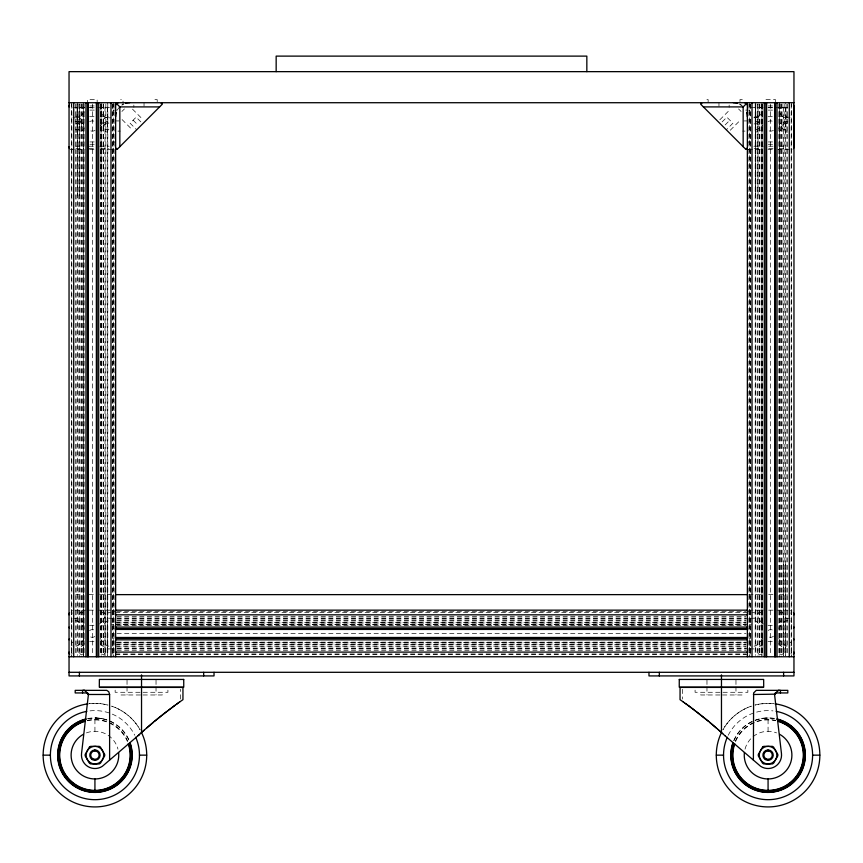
<?xml version="1.0" encoding="UTF-8"?>
<svg xmlns="http://www.w3.org/2000/svg" width="863" height="863" viewBox="0 0 863 863"><rect width="100%" height="100%" fill="white"/><g stroke="black" fill="none" stroke-linecap="round" stroke-linejoin="round"><path stroke-width="0.65" stroke-dasharray="4.32 3.24" d="M75.016 132.007L77.12 132.007L77.12 107.379M77.346 195.06L77.346 104.056M79.676 195.06L79.676 104.056L79.676 656.765M75.448 129.569A4.272 3.021 0 0 0 81.392 126.796L81.392 120.205A4.272 3.021 0 0 0 75.448 117.422M83.646 564.424L83.646 655.427L83.646 102.719M101.036 195.06L101.036 102.719M108.943 129.655A4.272 3.021 0 0 1 103.29 126.796L103.29 120.205A4.272 3.021 0 0 1 108.943 117.346M105.006 564.424L105.006 655.427L105.006 104.056M107.336 564.424L107.336 655.427L107.336 102.719M107.562 107.379L107.562 132.007A7.379 5.221 0 0 1 100.313 127.735M180.367 699.052L180.367 689.278M755.664 195.06L755.664 104.056M757.994 195.06L757.994 104.056L757.994 656.765M761.964 564.424L761.964 655.427L761.964 102.719M779.354 195.06L779.354 102.719M783.324 564.424L783.324 655.427L783.324 104.056M785.654 564.424L785.654 655.427L785.654 102.719M71.37 642.622L73.236 642.158M77.346 618.048L73.096 618.469M83.646 654.003L81.23 654.434A1.553 1.553 0 0 1 79.676 652.881M101.036 612.957L103.452 612.493A1.553 1.553 0 0 1 105.006 614.046M107.336 612.957L110.982 612.493M107.336 648.911L113.312 648.911M113.312 624.337L111.446 624.758M749.688 648.911L755.664 648.911M755.664 618.048L750.066 618.458M779.354 612.957L781.77 612.493A1.553 1.553 0 0 1 783.313 614.046M762.687 111.154L761.328 114.045L758.804 116.656A5.739 5.739 0 0 1 755.438 117.832L752.288 117.81M100.313 109.202C100.27 107.271 105.081 107.325 103.42 107.4M84.132 111.92L80.539 116.613M778.868 108.695L782.568 107.379L781.738 107.4M121.91 111.456L124.455 108.932M99.666 623.938L103.636 619.968A4.66 4.66 0 0 0 105.006 616.667M84.229 643.776L81.046 646.948A4.66 4.66 0 0 0 79.676 650.249M719.839 119.795L730.486 109.148M722.148 121.888L726.851 117.185L732.892 123.215L726.301 129.817M725.168 124.908L729.871 120.205M730.271 130.237L740.918 119.579M778.771 623.14L781.954 619.968A4.66 4.66 0 0 0 783.313 616.667M762.536 643.776L759.364 646.948A4.66 4.66 0 0 0 757.994 650.249M122.061 104.93L123.021 104.369L123.021 99.612L120.691 99.612M121.812 105.092L123.819 103.981M750.767 148.868L749.116 149.321M72.298 148.932L71.251 149.267M761.533 654.424L759.548 654.434A1.553 1.553 0 0 1 757.994 652.881M742.309 99.612L739.979 99.612L739.979 104.369L740.939 104.93M89.935 105.944L94.747 105.944M768.253 105.944L773.065 105.944M72.924 107.379L87.044 107.379M88.371 107.379L95.006 107.379M97.627 107.379L111.758 107.379M751.242 107.379L765.373 107.379M767.994 107.379L774.629 107.379M775.956 107.379L790.077 107.379M89.935 107.767L94.747 107.767M768.253 107.767L773.065 107.767M89.935 110.097L94.747 110.097M117.303 110.097L112.535 110.097L112.535 107.767M745.697 110.097L750.465 110.097L750.465 107.767M768.253 110.097L773.065 110.097M75.027 116.699L84.401 116.699M89.676 116.699L95.006 116.699M100.281 116.699L108.317 116.699M754.683 116.699L762.719 116.699M767.994 116.699L773.324 116.699M778.599 116.699L787.973 116.699M72.924 117.81L77.12 117.81A5.739 5.739 0 0 0 80.421 116.678M110.712 117.81L107.562 117.81A5.739 5.739 0 0 1 104.261 116.678L101.726 114.121L100.313 111.154M790.077 117.81L785.88 117.81A5.739 5.739 0 0 1 782.579 116.678M115.642 120.928L119.137 120.928M743.863 120.928L747.358 120.928M75.016 121.575L77.12 121.575A7.379 5.221 0 0 1 84.099 125.103M787.984 121.575L785.88 121.575A7.379 5.221 0 0 0 778.901 125.103M117.972 131.1L120.302 131.1M742.698 131.1L745.028 131.1M778.901 128.479A7.379 5.221 0 0 0 785.88 132.007L787.984 132.007M89.935 141.942L94.747 141.942M114.606 141.942L112.535 141.942L112.535 144.272L114.606 144.272M748.394 141.942L750.465 141.942L750.465 144.272L748.394 144.272M768.253 141.942L773.065 141.942M89.935 144.272L94.747 144.272M768.253 144.272L773.065 144.272M75.599 146.214L83.635 146.214M88.997 146.214L94.347 146.214M99.709 146.214L109.083 146.214M753.917 146.214L763.291 146.214M768.653 146.214L774.003 146.214M779.365 146.214L787.401 146.214M75.868 148.544L83.776 148.544M89.051 148.544L94.315 148.544M100.906 148.544L108.814 148.544M754.186 148.544L762.094 148.544M768.685 148.544L773.949 148.544M779.224 148.544L787.132 148.544M69.979 149.321L85.157 149.321M89.644 149.321L95.038 149.321M100.237 149.321L114.703 149.321M748.297 149.321L762.763 149.321M767.962 149.321L773.356 149.321M777.843 149.321L793.021 149.321M75.696 594.629L83.689 594.629M89.008 594.629L94.337 594.629M99.666 594.629L114.315 594.629M748.685 594.629L763.334 594.629M768.663 594.629L773.992 594.629M779.311 594.629L787.304 594.629M74.93 610.163L85.976 610.163M89.008 610.163L94.337 610.163M98.706 610.163L114.315 610.163M748.685 610.163L764.294 610.163M768.663 610.163L773.992 610.163M777.024 610.163L788.07 610.163M116.99 611.716L746.01 611.716M115.642 612.493L747.358 612.493M752.018 612.493L755.664 612.957M116.99 616.667L746.01 616.667M116.99 618.005L746.01 618.005M112.848 618.469L107.336 618.048M116.98 618.469L747.358 618.469M785.654 618.048L789.904 618.469M116.99 619.968L746.01 619.968M116.98 620.799L746.02 620.799M116.99 622.169L746.01 622.169M115.642 622.352L746.01 622.352M116.99 623.938L746.01 623.938M115.642 624.294L746.01 624.294M115.642 624.758L747.358 624.758M750.152 624.758L751.554 624.758M89.655 625.308L95.027 625.308M116.98 625.308L746.02 625.308M767.973 625.308L773.345 625.308M112.222 628.642L114.089 628.642M748.911 628.642L750.778 628.642M116.99 633.464L746.01 633.464M112.222 638.275L114.089 638.275M748.911 638.275L750.778 638.275M89.655 641.619L95.027 641.619M767.973 641.619L773.345 641.619M116.98 642.158L747.358 642.158M789.764 642.158L791.63 642.622M115.642 642.622L746.01 642.622M116.99 642.978L746.01 642.978M115.642 644.564L746.01 644.564M116.99 644.758L746.01 644.758M115.642 646.117L746.02 646.117M116.99 646.948L746.01 646.948M116.98 648.447L747.358 648.447M116.99 648.911L746.01 648.911M116.99 650.249L746.01 650.249M115.642 653.96L746.01 653.96M115.642 654.434L747.358 654.434M140.022 692.277L115.146 692.277L115.146 689.278M143.042 692.277L167.918 692.277L167.918 689.278M719.958 692.277L695.082 692.277L695.082 689.278M722.978 692.277L747.854 692.277L747.854 689.278M140.475 694.974L120.831 694.974L120.842 692.277M143.042 694.974L162.233 694.974L162.222 692.277M719.958 694.974L700.767 694.974L700.778 692.277M722.525 694.974L742.169 694.974L742.158 692.277M113.884 149.321L112.233 148.868M759.58 107.4C757.919 107.325 762.73 107.271 762.687 109.202M81.262 107.4L80.432 107.379L84.132 108.695M761.662 612.525L759.548 612.493A1.553 1.553 0 0 0 757.994 614.046M101.047 654.046L103.452 654.434A1.553 1.553 0 0 0 105.006 652.881M791.781 149.267L790.702 148.932M739.181 103.981L741.188 105.092M738.545 108.932L741.09 111.456M782.514 116.656L778.868 111.92M763.334 623.938L759.364 619.968A4.66 4.66 0 0 1 757.994 616.667M778.771 643.776L781.954 646.948A4.66 4.66 0 0 1 783.324 650.249M132.514 109.148L143.161 119.795M140.852 121.888L136.149 117.185L130.108 123.215L136.699 129.817M133.129 120.205L137.832 124.908M122.082 119.579L132.729 130.237M84.229 623.14L81.046 619.968A4.66 4.66 0 0 1 79.676 616.667M100.464 643.776L103.636 646.948A4.66 4.66 0 0 1 105.006 650.249M779.365 654.046L781.77 654.434A1.553 1.553 0 0 0 783.313 652.881M83.646 612.957L81.23 612.493A1.553 1.553 0 0 0 79.687 614.046M791.63 102.719L791.63 656.765M791.166 104.067L791.166 656.765M787.444 104.067L787.444 655.416M786.117 104.067L786.117 655.416M785.88 107.379L785.88 132.007M784.154 104.067L784.154 655.416M781.954 104.067L781.954 655.416M781.77 104.067L781.77 656.765M787.552 117.422A4.272 3.021 0 0 0 781.608 120.205L781.608 126.796A4.272 3.021 0 0 0 787.552 129.569M780.184 104.067L780.184 655.416M779.828 104.067L779.828 656.765M779.354 104.067L779.354 656.765M778.89 104.067L778.89 655.416M775.47 101.985L775.47 99.612L765.848 99.612L765.848 104.369M770.659 104.067L770.659 655.416M768.07 719.548L768.07 731.328M762.504 104.056L762.504 655.427M762.428 104.067L762.428 655.416M761.49 104.067L761.49 656.765M761.134 104.067L761.134 655.416M754.057 117.346A4.272 3.021 0 0 1 759.71 120.205L759.71 126.796A4.272 3.021 0 0 1 754.057 129.655M759.548 104.067L759.548 656.765M759.364 104.067L759.364 655.416M757.164 104.067L757.164 655.416M755.664 102.719L755.664 655.427M755.438 107.379L755.438 132.007A7.379 5.221 0 0 0 762.687 127.735M755.201 104.067L755.201 655.416M750.778 104.067L750.778 655.416M750.152 104.067L750.152 656.765M749.688 102.719L749.688 656.765M748.911 104.067L748.911 656.765M735.966 680.163L735.966 685.546M735.966 686.894L735.966 694.974M729.149 105.049L729.149 107.379M718.965 102.719L718.965 106.214M708.135 102.719L708.135 99.612L705.805 99.612L705.805 101.683M706.97 680.163L706.97 685.546M706.97 686.894L706.97 694.974M682.633 689.278L682.633 699.052M157.195 101.683L157.195 99.612L154.865 99.612L154.865 102.719M156.03 680.163L156.03 685.546M156.03 686.894L156.03 694.974M144.035 102.719L144.035 106.214M133.851 105.049L133.851 107.379M127.034 680.163L127.034 685.546M127.034 686.894L127.034 694.974M114.089 104.067L114.089 656.765M113.312 102.719L113.312 656.765M112.848 104.067L112.848 656.765M112.222 104.067L112.222 655.416M107.799 104.067L107.799 655.416M105.836 104.067L105.836 655.416M103.636 104.067L103.636 655.416M103.452 104.067L103.452 656.765M101.866 104.067L101.866 655.416M101.51 104.067L101.51 656.765M101.036 104.067L101.036 656.765M100.496 104.056L100.496 655.427M97.152 104.369L97.152 99.612L87.53 99.612L87.53 101.985M94.93 719.548L94.93 731.328M92.341 104.067L92.341 655.416M84.11 104.067L84.11 655.416M83.172 104.067L83.172 656.765M82.816 104.067L82.816 655.416M81.23 104.067L81.23 656.765M81.046 104.067L81.046 655.416M78.846 104.067L78.846 655.416M77.346 102.719L77.346 655.427M76.883 104.067L76.883 655.416M75.556 104.067L75.556 655.416M71.834 104.067L71.834 656.765M71.37 102.719L71.37 656.765M87.713 718.566A37.282 37.282 0 0 1 129.245 740.562M87.767 718.836A37.012 37.012 0 0 1 128.997 740.67M87.271 720.745A35.232 35.232 0 0 1 127.357 741.36M87.195 720.4A35.588 35.588 0 0 1 127.692 741.22M86.419 732.892A23.819 23.819 0 0 1 117.972 749.116M90.065 710.875A44.531 44.531 0 0 1 134.779 735.265M733.755 740.562A37.282 37.282 0 0 1 775.287 718.566M734.003 740.67A37.012 37.012 0 0 1 775.233 718.836M735.643 741.36A35.232 35.232 0 0 1 775.729 720.745M735.308 741.22A35.588 35.588 0 0 1 775.805 720.4M745.028 749.116A23.819 23.819 0 0 1 776.581 732.892M728.221 735.265A44.531 44.531 0 0 1 772.935 710.875M95.016 130.389A5.124 5.124 0 0 1 89.666 130.389M89.666 121.64A5.124 5.124 0 0 1 95.016 121.64M103.29 126.796A4.272 3.021 0 0 1 108.943 123.938M108.943 123.064A4.272 3.021 0 0 1 103.29 120.205M75.448 124.013A4.272 3.021 0 0 1 81.392 126.796M81.392 120.205A4.272 3.021 0 0 1 75.448 122.978M84.099 128.479A7.379 5.221 0 0 1 77.12 132.007M100.313 125.847A7.379 5.221 0 0 1 107.562 121.575M117.519 109.709A13.981 13.981 0 0 1 122.632 104.585M773.334 130.389A5.124 5.124 0 0 1 767.984 130.389M767.984 121.64A5.124 5.124 0 0 1 773.334 121.64M754.057 123.938A4.272 3.021 0 0 1 759.71 126.796M759.71 120.205A4.272 3.021 0 0 1 754.057 123.064M781.608 126.796A4.272 3.021 0 0 1 787.552 124.013M787.552 122.978A4.272 3.021 0 0 1 781.608 120.205M755.438 121.575A7.379 5.221 0 0 1 762.687 125.847M740.368 104.585A13.981 13.981 0 0 1 745.481 109.709M94.79 636.473A3.884 3.884 0 0 1 89.59 636.204M89.59 630.713A3.884 3.884 0 0 1 94.79 630.443M75.556 620.799A4.66 4.66 0 0 1 78.857 622.169L82.826 626.139A4.66 4.66 0 0 1 84.143 628.76M113.312 652.104A2.33 2.33 0 0 1 112.255 654.046M72.233 653.906A2.33 2.33 0 0 1 71.37 652.104M112.266 610.335A4.66 4.66 0 0 1 114.272 611.522M71.37 614.823A2.33 2.33 0 0 1 72.233 613.01M112.255 612.87A2.33 2.33 0 0 1 113.312 614.823M71.154 610.918A4.66 4.66 0 0 1 72.416 610.335M71.37 622.352A1.553 1.553 0 0 1 72.212 620.972M100.496 629.429A4.66 4.66 0 0 1 101.866 626.139L105.836 622.169A4.66 4.66 0 0 1 108.911 620.799M112.19 620.864A1.553 1.553 0 0 1 113.312 622.352M113.312 644.564A1.553 1.553 0 0 1 112.19 646.063M108.9 646.117A4.66 4.66 0 0 1 105.836 644.758L101.866 640.778A4.66 4.66 0 0 1 100.496 637.487M84.132 638.167A4.66 4.66 0 0 1 82.816 640.778L78.846 644.758A4.66 4.66 0 0 1 75.556 646.117M72.212 645.945A1.553 1.553 0 0 1 71.37 644.564M773.41 636.204A3.884 3.884 0 0 1 768.21 636.473M768.21 630.443A3.884 3.884 0 0 1 773.41 630.713M787.444 620.799A4.66 4.66 0 0 0 784.143 622.169L780.174 626.139A4.66 4.66 0 0 0 778.868 628.76M750.745 654.046A2.33 2.33 0 0 1 749.688 652.104M791.63 652.104A2.33 2.33 0 0 1 790.767 653.906M748.717 611.522A4.66 4.66 0 0 1 750.734 610.335M790.767 613.01A2.33 2.33 0 0 1 791.63 614.823M749.688 614.823A2.33 2.33 0 0 1 750.745 612.87M790.584 610.335A4.66 4.66 0 0 1 791.846 610.918M790.788 620.972A1.553 1.553 0 0 1 791.63 622.352M762.504 629.429A4.66 4.66 0 0 0 761.134 626.139L757.164 622.169A4.66 4.66 0 0 0 754.1 620.799M749.688 622.352A1.553 1.553 0 0 1 750.81 620.864M750.81 646.063A1.553 1.553 0 0 1 749.688 644.564M754.089 646.117A4.66 4.66 0 0 0 757.164 644.758L761.134 640.778A4.66 4.66 0 0 0 762.504 637.487M778.858 638.167A4.66 4.66 0 0 0 780.174 640.778L784.154 644.758A4.66 4.66 0 0 0 787.444 646.117M791.63 644.564A1.553 1.553 0 0 1 790.788 645.945M724.888 726.57L722.914 729.796A51.78 51.78 0 0 1 751.349 706.139C740.605 709.807 731.155 717.099 724.888 726.57M758.663 704.219L754.974 705.049A51.78 51.78 0 0 1 773.733 703.669L766.182 703.399L758.663 704.219M765.373 718.232L760.821 718.706L768.07 717.994L765.373 718.232M93.042 703.399L89.267 703.669A51.78 51.78 0 0 1 108.026 705.049L100.593 703.669L93.042 703.399M97.627 718.232L94.93 717.994L102.179 718.706L97.627 718.232M115.178 707.487L111.651 706.139A51.78 51.78 0 0 1 140.086 729.796C134.52 719.893 125.631 711.932 115.178 707.487"/><path stroke-width="1.29" d="M679.267 679.44L679.246 687.164L763.69 687.164L763.669 679.44L679.3 679.44M753.388 760.076L753.626 692.946L756.268 690.357L787.8 690.357L787.8 692.946L775.61 692.946A8.803 8.803 0 0 0 774.564 694.499L781.457 753.475A13.495 13.495 0 0 1 760.691 766.344L724.844 735.621M775.848 692.946L777.585 690.864A7.357 5.016 -90 0 1 779.429 690.357A7.357 5.016 90 0 0 777.585 690.853M774.747 694.165L753.388 694.499M743.162 146.678L743.162 106.904L746.678 103.398M138.156 735.621L102.309 766.344A13.495 13.495 0 0 1 81.543 753.475L88.425 694.478L109.612 694.499L109.612 760.076M138.145 735.632L138.792 735.039M138.684 735.136L139.277 734.586M138.857 734.974L139.612 734.284M139.752 734.165L140.831 733.183M140.777 733.226L144.121 730.227M146.537 728.113L141.532 732.547L141.532 674.855M146.483 728.156L154.477 721.36M146.98 727.725L153.474 722.191M154.455 721.36L155.523 720.486M154.952 720.961L162.158 715.125M155.933 720.141L161.187 715.902M162.104 715.168L166.451 711.77M162.557 714.812L165.2 712.741M165.534 712.482L173.377 706.549M167.293 711.134L167.972 710.605M168.975 709.839L170.939 708.361M171.564 707.887L173.981 706.096M173.948 706.128L178.296 702.967M174.218 705.923L175.286 705.147M176.721 704.1L177.357 703.647M177.746 703.356L178.458 702.849M178.371 702.914L179.439 702.148M179.105 702.385L179.989 701.759M180.194 701.608L182.945 699.688L182.956 687.412L100.14 687.412M69.04 102.719L793.96 102.719M116.322 103.398L119.838 106.904L159.601 106.904M703.399 106.904L743.162 106.904M116.419 149.321L117.195 149.321L162.244 104.272L162.244 103.495M746.581 149.321L745.805 149.321L700.756 104.272L700.756 103.495M115.642 594.629L747.358 594.629M115.642 610.163L747.358 610.163M115.642 614.823L747.358 614.823M115.642 627.088L747.358 627.088M115.642 628.642L747.358 628.642M115.642 629.429L747.358 629.429M115.642 637.487L747.358 637.487M115.642 638.275L747.358 638.275M115.642 639.828L747.358 639.828M115.642 652.104L747.358 652.104M69.04 656.765L793.96 656.765M69.04 672.299L793.96 672.299M183.7 679.44L99.364 679.44L99.31 687.164L183.754 687.164L183.733 679.44M762.86 687.412L680.076 687.412L680.044 699.677L683.065 701.802M43.172 755.147L50.399 755.147M139.461 755.147L146.688 755.147M716.312 755.147L723.539 755.147M812.601 755.147L819.828 755.147M85.415 690.853A7.357 5.016 -90 0 0 83.571 690.357A7.357 5.016 90 0 1 85.415 690.853L87.152 692.946M683.011 701.759L684.629 702.914M684.704 702.967L686.279 704.1M685.686 703.669L686.97 704.607M686.538 704.284L689.052 706.128M687.973 705.33L688.782 705.923M689.019 706.096L691.436 707.887M689.623 706.549L691.123 707.66M691.382 707.854L694.025 709.839M692.061 708.361L708.545 721.36M695.707 711.134L695.028 710.605M696.527 711.759L697.466 712.482M697.8 712.741L700.896 715.168M701.835 715.912L702.838 716.711M703.216 717.013L708.048 720.961M708.523 721.36L716.02 727.725M709.58 722.234L716.517 728.156M716.463 728.113L717.52 729.03M717.509 729.03L722.223 733.226M718.879 730.227L721.468 732.547L721.468 674.855M723.248 734.165L722.169 733.183M723.388 734.284L724.855 735.632M88.253 694.165L88.414 694.445A8.803 8.803 0 0 0 87.39 692.946L75.2 692.946L75.2 690.357L106.796 690.368L108.781 691.759L109.612 694.499M789.3 102.719L789.3 656.765M783.604 672.299L783.604 675.923M780.443 690.357L780.443 692.946M777.024 102.719L777.024 656.765M775.47 102.719L775.47 656.765M774.683 102.719L774.683 656.765M768.07 749.969L768.07 750.929M768.07 759.354L768.07 760.325M768.07 778.965L768.07 790.735M766.635 102.719L766.635 656.765M765.848 102.719L765.848 656.765M764.294 102.719L764.294 656.765M752.018 102.719L752.018 656.765M747.358 102.719L747.358 656.765M659.332 672.299L659.332 675.923M648.976 672.299L648.976 675.923L793.96 675.923L793.96 71.651L69.04 71.651L69.04 675.923L214.024 675.923L214.024 672.299M586.84 71.651L586.84 56.117L276.16 56.117L276.16 71.651M203.668 672.299L203.668 675.923M119.838 106.904L119.838 146.678M115.642 102.719L115.642 656.765M110.982 102.719L110.982 656.765M98.706 102.719L98.706 656.765M97.152 102.719L97.152 656.765M96.365 102.719L96.365 656.765M94.93 749.969L94.93 750.929M94.93 759.354L94.93 760.325M94.93 778.965L94.93 790.735M88.317 102.719L88.317 656.765M87.53 102.719L87.53 656.765M85.976 102.719L85.976 656.765M82.557 690.357L82.557 692.946M79.396 672.299L79.396 675.923M73.7 102.719L73.7 656.765M87.454 692.827A5.383 3.215 63.3 0 1 88.36 694.089M87.303 693.108A5.383 2.923 62.2 0 1 88.112 694.273M141.812 733.162A51.78 51.78 0 0 1 112.05 804.014A51.78 51.78 0 0 1 44.574 767.218A51.78 51.78 0 0 1 88.015 703.83M135.696 737.229A44.531 44.531 0 0 1 109.655 797.175A44.531 44.531 0 0 1 51.888 766.581A44.531 44.531 0 0 1 86.839 711.349M130.216 743.108A37.282 37.282 0 0 1 105.955 790.756A37.282 37.282 0 0 1 59.018 765.157A37.282 37.282 0 0 1 85.944 718.965M129.957 743.194A37.012 37.012 0 0 1 105.879 790.497A37.012 37.012 0 0 1 59.277 765.082A37.012 37.012 0 0 1 86.009 719.224M128.619 743.647A35.588 35.588 0 0 1 106.009 788.965A35.588 35.588 0 0 1 60.971 765.815A35.588 35.588 0 0 1 84.671 721.058M128.274 743.766A35.232 35.232 0 0 1 105.901 788.631A35.232 35.232 0 0 1 61.316 765.708A35.232 35.232 0 0 1 84.779 721.403M118.609 752.536A23.819 23.819 0 0 1 100.669 778.253A23.819 23.819 0 0 1 72.783 763.917A23.819 23.819 0 0 1 83.269 734.37M774.64 694.089A5.383 3.215 -63.3 0 1 775.546 692.827M774.888 694.273A5.383 2.923 -62.2 0 1 775.697 693.108M774.985 703.83A51.78 51.78 0 0 1 818.426 767.218A51.78 51.78 0 0 1 750.95 804.014A51.78 51.78 0 0 1 721.188 733.162M776.161 711.349A44.531 44.531 0 0 1 811.112 766.581A44.531 44.531 0 0 1 753.345 797.175A44.531 44.531 0 0 1 727.304 737.229M777.056 718.965A37.282 37.282 0 0 1 803.982 765.157A37.282 37.282 0 0 1 757.045 790.756A37.282 37.282 0 0 1 732.784 743.108M776.991 719.224A37.012 37.012 0 0 1 803.723 765.082A37.012 37.012 0 0 1 757.121 790.497A37.012 37.012 0 0 1 733.043 743.194M778.329 721.058A35.588 35.588 0 0 1 802.029 765.815A35.588 35.588 0 0 1 756.991 788.965A35.588 35.588 0 0 1 734.381 743.647M778.221 721.403A35.232 35.232 0 0 1 801.684 765.708A35.232 35.232 0 0 1 757.099 788.631A35.232 35.232 0 0 1 734.726 743.766M779.731 734.37A23.819 23.819 0 0 1 790.217 763.917A23.819 23.819 0 0 1 762.331 778.253A23.819 23.819 0 0 1 744.391 752.536M69.062 106.904A7.584 5.361 0 0 1 69.504 104.973M69.472 148.533A7.584 5.361 0 0 1 69.062 146.678M117.271 148.641A3.603 1.424 -0.6 0 1 116.225 148.328M115.804 103.992A5.879 3.668 14.7 0 1 116.084 103.301M116.235 103.161A5.858 3.657 75.2 0 1 117.983 102.87M117.972 102.719A2.33 2.33 0 0 0 115.642 105.049A5.858 3.495 0.2 0 1 116.591 103.495M161.165 103.549A3.603 1.802 -35.7 0 1 162.298 103.42M115.642 116.699A13.981 13.981 0 0 1 116.268 112.578M125.502 103.333A13.981 13.981 0 0 1 129.623 102.719M793.496 104.984A7.616 5.383 0 0 1 793.938 106.915L793.96 146.678A7.584 5.361 0 0 1 793.529 148.533M746.775 148.328A3.603 1.424 0.6 0 1 745.729 148.641M746.916 103.301A5.879 3.668 -14.7 0 1 747.196 103.992M745.017 102.87A5.858 3.657 -75.2 0 1 746.765 103.161M745.028 102.719A2.33 2.33 0 0 1 747.358 105.049A5.858 3.495 -0.2 0 0 746.409 103.495M700.702 103.42A3.603 1.802 35.7 0 1 701.835 103.549M733.377 102.719A13.981 13.981 0 0 1 737.498 103.333M746.732 112.578A13.981 13.981 0 0 1 747.358 116.699M69.558 654.24A4.66 4.66 0 0 1 69.04 652.104M69.04 614.823A4.66 4.66 0 0 1 69.558 612.676M69.04 639.828A1.553 1.553 0 0 1 69.493 638.728M69.493 628.188A1.553 1.553 0 0 1 69.04 627.088M793.96 652.104A4.66 4.66 0 0 1 793.442 654.24M793.442 612.676A4.66 4.66 0 0 1 793.96 614.823M793.507 638.728A1.553 1.553 0 0 1 793.96 639.828M793.96 627.088A1.553 1.553 0 0 1 793.507 628.188M89.45 747.034L85.167 754.445A9.784 9.784 0 0 0 85.167 755.837L89.45 763.248A9.784 9.784 0 0 0 90.658 763.949L99.202 763.949A9.784 9.784 0 0 0 100.41 763.248L104.693 755.837A9.784 9.784 0 0 0 104.693 754.445L100.41 747.034A9.784 9.784 0 0 0 99.202 746.344L90.658 746.344A9.784 9.784 0 0 0 89.45 747.034M762.59 747.034L758.307 754.445A9.784 9.784 0 0 0 758.307 755.837L762.59 763.248A9.784 9.784 0 0 0 763.798 763.949L772.342 763.949A9.784 9.784 0 0 0 773.55 763.248L777.833 755.837A9.784 9.784 0 0 0 777.833 754.445L773.55 747.034A9.784 9.784 0 0 0 772.342 746.344L763.798 746.344A9.784 9.784 0 0 0 762.59 747.034M92.179 759.526A5.178 5.178 0 0 0 100.108 755.33A5.178 5.178 0 0 0 92.503 750.562A5.178 5.178 0 0 0 92.179 759.526M92.697 758.706A4.207 4.207 0 0 0 99.137 755.298A4.207 4.207 0 0 0 92.956 751.425A4.207 4.207 0 0 0 92.697 758.706M90.227 762.579A8.803 8.803 0 0 0 103.722 755.492A8.803 8.803 0 0 0 90.842 747.347A8.803 8.803 0 0 0 90.227 762.579M765.319 759.526A5.178 5.178 0 0 0 773.248 755.33A5.178 5.178 0 0 0 765.643 750.562A5.178 5.178 0 0 0 765.319 759.526M765.837 758.706A4.207 4.207 0 0 0 772.277 755.298A4.207 4.207 0 0 0 766.096 751.425A4.207 4.207 0 0 0 765.837 758.706M763.367 762.579A8.803 8.803 0 0 0 776.862 755.492A8.803 8.803 0 0 0 763.982 747.347A8.803 8.803 0 0 0 763.367 762.579"/></g></svg>
